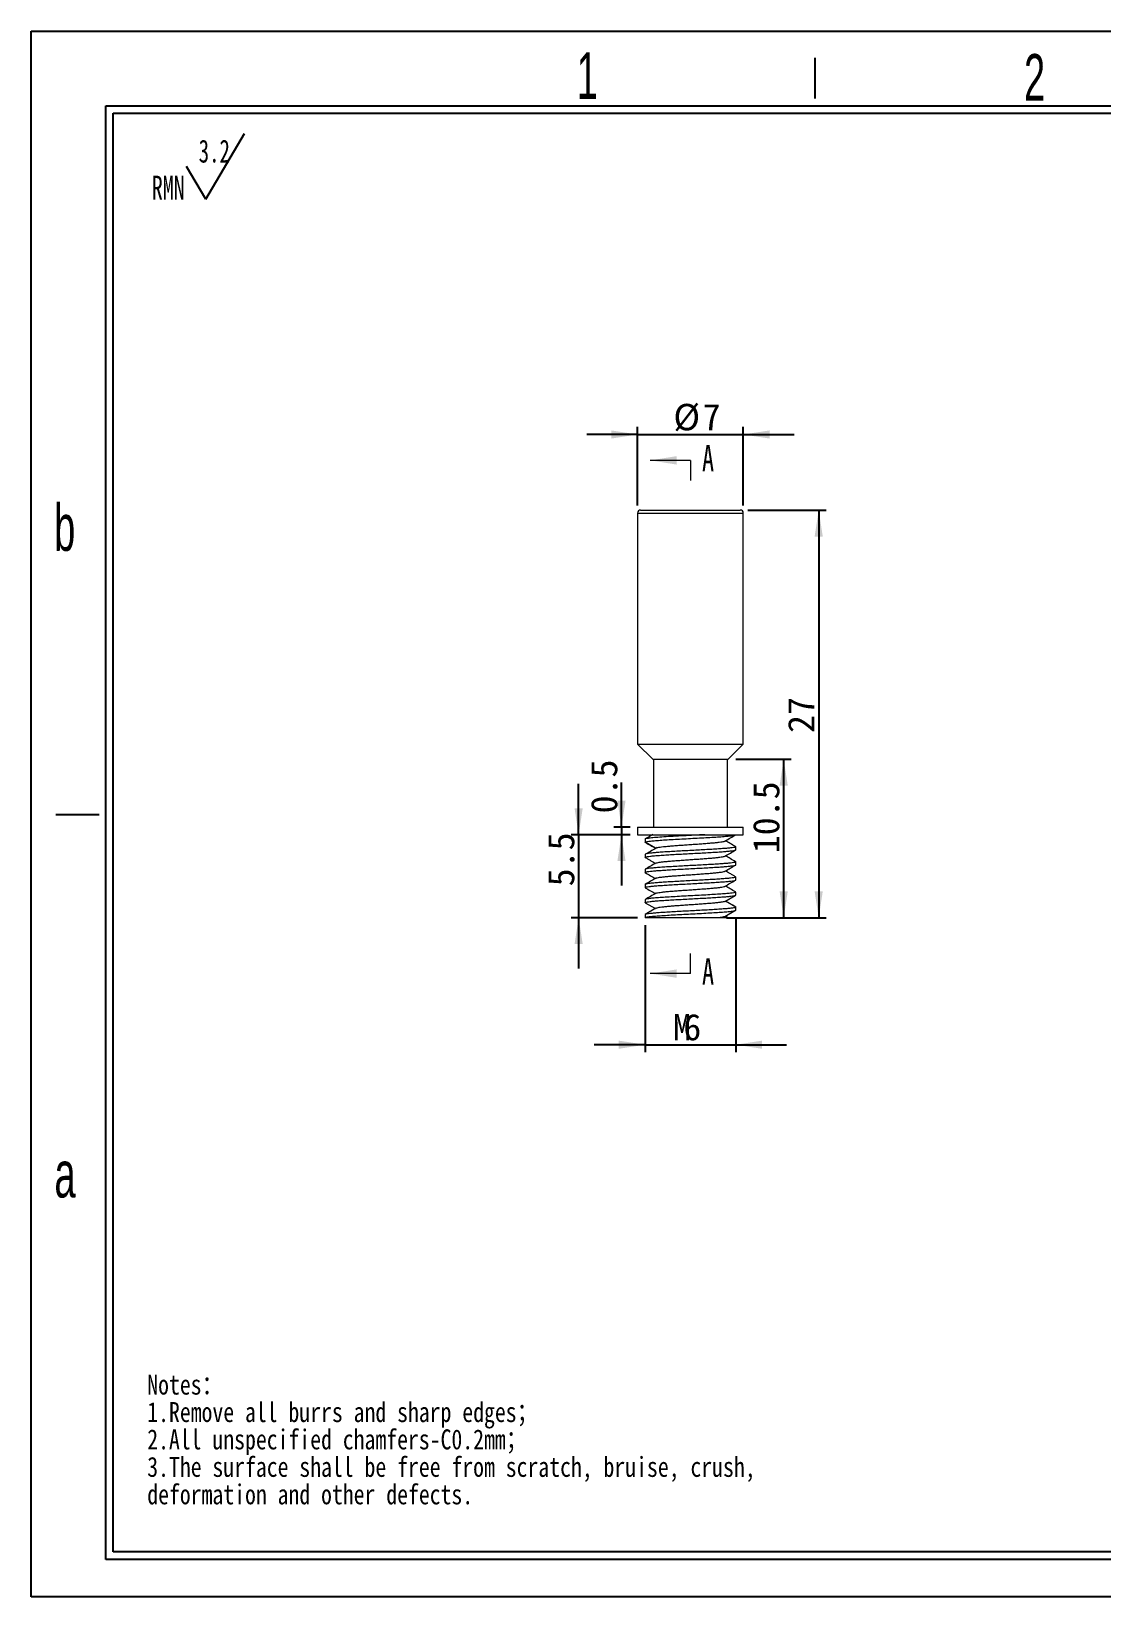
# Model space of a CAD drawing. Header units: millimetres. Extents: x 1 to 148, y 1 to 104.
# Drawn here: x 0.9 to 71.8, y 0.6 to 104.3 of the extents above; entities that cross this region are included whole.
import ezdxf

# ---------------------------------------------------------------- set-up
doc = ezdxf.new("R2010")
doc.units = ezdxf.units.MM
doc.header["$LTSCALE"] = 0.5
doc.layers.add('DIM', color=5, linetype='Continuous')
doc.layers.add('SLD-0', color=179, linetype='Continuous')
doc.styles.add('SLDTEXTSTYLE0', font='SIMSUN.TTC', dxfattribs={"width": 0.67})
doc.styles.add('SLDTEXTSTYLE1', font='SIMSUN.TTC', dxfattribs={"width": 0.8, "bigfont": 'bigfont'})
doc.styles.add('SLDTEXTSTYLE14', font='SIMSUN.TTC')
doc.styles.add('SLDTEXTSTYLE15', font='仿宋_GB2312', dxfattribs={"width": 0.67})
doc.styles.add('SLDTEXTSTYLE2', font='SIMSUN.TTC', dxfattribs={"width": 0.8})
doc.styles.add('SLDTEXTSTYLE6', font='GOTHIC.TTF', dxfattribs={"width": 0.61171})
doc.dimstyles.new('SLDDIMSTYLE0', dxfattribs={"dimtxt": 1.75, "dimasz": 1.75, "dimexe": 0, "dimexo": 0.0625, "dimgap": 0.4375, "dimtad": 2, "dimrnd": 1e-09, "dimzin": 12, "dimdsep": 46, "dimtxsty": 'SLDTEXTSTYLE0', "dimsah": 1, "dimcen": 0.09, "dimadec": 0, "dimazin": 3, "dimtfac": 1, "dimtmove": 0, "dimatfit": 0, "dimfxl": 0, "dimfrac": 2, "dimtolj": 1, "dimtzin": 12, "dimarcsym": 0})
doc.dimstyles.new('SLDDIMSTYLE1', dxfattribs={"dimtxt": 1.75, "dimasz": 1.75, "dimexe": 0, "dimexo": 0.0625, "dimgap": 0.4375, "dimtad": 2, "dimrnd": 1e-09, "dimzin": 12, "dimdsep": 46, "dimtxsty": 'SLDTEXTSTYLE0', "dimsah": 1, "dimcen": 0.09, "dimadec": 0, "dimazin": 3, "dimtfac": 1, "dimtofl": 0, "dimtmove": 0, "dimatfit": 3, "dimfxl": 0, "dimfrac": 2, "dimtolj": 1, "dimtzin": 12, "dimarcsym": 0})
doc.dimstyles.new('SLDDIMSTYLE2', dxfattribs={"dimtxt": 1.75, "dimasz": 1.75, "dimexe": 0, "dimexo": 0.0625, "dimgap": 0.4375, "dimtad": 2, "dimrnd": 1e-09, "dimdsep": 46, "dimtxsty": 'SLDTEXTSTYLE0', "dimsah": 1, "dimcen": 0.09, "dimadec": 0, "dimazin": 2, "dimtfac": 1, "dimtmove": 0, "dimatfit": 0, "dimfxl": 0, "dimfrac": 2, "dimtolj": 1, "dimtzin": 12, "dimarcsym": 0})

# ---------------------------------------------------------------- blocks, each defined once
blk = doc.blocks.new('SW_NOTE_0')
at = {"layer": 'SLD-0', "color": 0}
for q in [(6.13, 4.63), (2.3, 2.46)]:
    blk.add_line((3.58, 0.3), q, dxfattribs=at)
at = {"layer": 'SLD-0', "color": 0, "attachment_point": 1, "style": 'SLDTEXTSTYLE0'}
for s, insert, char_height in [('3.2', (3.1, 4.23), 1.516), ('RMN', (0, 1.85), 1.587)]:
    blk.add_mtext(s, dxfattribs=dict(at, insert=insert, char_height=char_height))
blk = doc.blocks.new('SW_NOTE_1')
at = {"layer": 'SLD-0', "color": 0, "char_height": 1.3229, "attachment_point": 1}
for s, insert, style in [('Notes\\M+18146', (0, 1.54), 'SLDTEXTSTYLE1'), ('1.Remove all burrs and sharp edges\\M+18147', (0, -0.28), 'SLDTEXTSTYLE1'), ('2.All unspecified chamfers-C0.2mm\\M+18147', (0, -2.09), 'SLDTEXTSTYLE1'), ('3.The surface shall be free from scratch, bruise, crush, ', (0, -3.91), 'SLDTEXTSTYLE2'), ('deformation and other defects.', (0, -5.73), 'SLDTEXTSTYLE2')]:
    blk.add_mtext(s, dxfattribs=dict(at, insert=insert, style=style))
blk = doc.blocks.new('_D')
at = {"layer": 'DIM'}
for p, q in [((47.59, 56.12), (51.27, 56.12)), ((50.77, 45.62), (50.77, 56.12)), ((46.97, 45.62), (51.27, 45.62))]:
    blk.add_line(p, q, dxfattribs=at)
for points in [[(50.77, 56.12), (50.5, 54.37), (51.04, 54.37)], [(50.77, 45.62), (51.04, 47.37), (50.5, 47.37)]]:
    blk.add_solid(points, dxfattribs=at)
at = {"layer": 'DIM', "insert": (48.73, 49.89), "char_height": 1.75, "attachment_point": 1, "rotation": 90, "style": 'SLDTEXTSTYLE14'}
blk.add_mtext('10.5', dxfattribs=at)
blk = doc.blocks.new('_D_1')
at = {"layer": 'DIM'}
for p, q in [((48.39, 72.62), (53.59, 72.62)), ((53.09, 72.62), (53.09, 45.62)), ((46.97, 45.62), (53.59, 45.62))]:
    blk.add_line(p, q, dxfattribs=at)
for points in [[(53.09, 72.62), (52.82, 70.87), (53.36, 70.87)], [(53.09, 45.62), (53.36, 47.37), (52.82, 47.37)]]:
    blk.add_solid(points, dxfattribs=at)
at = {"layer": 'DIM', "insert": (51.05, 57.86), "char_height": 1.75, "attachment_point": 1, "rotation": 90, "style": 'SLDTEXTSTYLE14'}
blk.add_mtext('27', dxfattribs=at)
blk = doc.blocks.new('_D_2')
at = {"layer": 'DIM'}
for p, q in [((41.09, 72.92), (41.09, 78.13)), ((48.09, 72.92), (48.09, 78.13)), ((41.09, 77.63), (37.72, 77.63)), ((41.09, 77.63), (48.09, 77.63)), ((48.09, 77.63), (51.46, 77.63))]:
    blk.add_line(p, q, dxfattribs=at)
for points in [[(41.09, 77.63), (39.34, 77.9), (39.34, 77.36)], [(48.09, 77.63), (49.84, 77.36), (49.84, 77.9)]]:
    blk.add_solid(points, dxfattribs=at)
at = {"layer": 'DIM', "char_height": 1.75, "attachment_point": 1, "style": 'SLDTEXTSTYLE14'}
for s, insert in [('%%c', (43.46, 79.66)), ('7', (45.4, 79.66))]:
    blk.add_mtext(s, dxfattribs=dict(at, insert=insert))
blk = doc.blocks.new('_D_3')
at = {"layer": 'DIM'}
for p, q in [((41.59, 45.12), (41.59, 36.71)), ((47.59, 45.62), (47.59, 36.71)), ((41.59, 37.21), (38.22, 37.21)), ((41.59, 37.21), (47.59, 37.21)), ((47.59, 37.21), (50.96, 37.21))]:
    blk.add_line(p, q, dxfattribs=at)
for points in [[(41.59, 37.21), (39.84, 37.48), (39.84, 36.94)], [(47.59, 37.21), (49.34, 36.94), (49.34, 37.48)]]:
    blk.add_solid(points, dxfattribs=at)
at = {"layer": 'DIM', "char_height": 1.75, "attachment_point": 1, "style": 'SLDTEXTSTYLE14'}
for s, insert in [('M', (43.44, 39.25)), ('6', (44.12, 39.25))]:
    blk.add_mtext(s, dxfattribs=dict(at, insert=insert))
blk = doc.blocks.new('_D_4')
at = {"layer": 'DIM', "color": 5}
for p, q in [((37.18, 51.12), (37.18, 54.49)), ((40.59, 51.12), (36.68, 51.12)), ((37.18, 51.12), (37.18, 45.62)), ((41.09, 45.62), (36.68, 45.62)), ((37.18, 45.62), (37.18, 42.26))]:
    blk.add_line(p, q, dxfattribs=at)
for points in [[(37.18, 51.12), (37.45, 52.87), (36.91, 52.87)], [(37.18, 45.62), (36.91, 43.87), (37.45, 43.87)]]:
    blk.add_solid(points, dxfattribs=at)
at = {"layer": 'DIM', "color": 5, "insert": (35.14, 47.7), "char_height": 1.75, "attachment_point": 1, "rotation": 90, "style": 'SLDTEXTSTYLE14'}
blk.add_mtext('5.5', dxfattribs=at)
blk = doc.blocks.new('_D_5')
at = {"layer": 'DIM', "color": 5}
for p, q in [((40.02, 51.62), (40.02, 54.57)), ((40.59, 51.62), (39.52, 51.62)), ((40.59, 51.12), (39.52, 51.12)), ((40.02, 51.62), (40.02, 51.12)), ((40.02, 51.12), (40.02, 47.76))]:
    blk.add_line(p, q, dxfattribs=at)
for points in [[(40.02, 51.62), (40.29, 53.37), (39.75, 53.37)], [(40.02, 51.12), (39.75, 49.37), (40.29, 49.37)]]:
    blk.add_solid(points, dxfattribs=at)
at = {"layer": 'DIM', "color": 5, "insert": (37.99, 52.53), "char_height": 1.75, "attachment_point": 1, "rotation": 90, "style": 'SLDTEXTSTYLE14'}
blk.add_mtext('0.5', dxfattribs=at)

msp = doc.modelspace()

# ---------------------------------------------------------------- linework, layer by layer
at = {"color": 7, "linetype": 'Continuous', "lineweight": 0}
for p, q in [((44.59009, 75.91639), (41.93009, 75.91639)), ((44.59009, 75.91639), (44.59009, 74.58639)), ((44.59009, 41.91978), (44.59009, 43.24978)), ((44.59009, 41.91978), (41.93009, 41.91978))]:
    msp.add_line(p, q, dxfattribs=at)
at = {"color": 7, "linetype": 'Continuous', "lineweight": 15}
for p, q in [((41.09009, 72.42279), (41.09009, 57.12279)), ((48.09009, 57.12279), (48.09009, 72.42279)), ((41.09009, 57.12279), (42.09009, 56.12279)), ((41.09009, 57.12279), (48.09009, 57.12279)), ((47.09009, 56.12279), (48.09009, 57.12279)), ((42.09009, 56.12279), (47.09009, 56.12279)), ((42.14009, 56.12279), (42.14009, 51.62279)), ((47.04009, 51.62279), (47.04009, 56.12279)), ((41.09009, 51.62279), (41.09009, 51.12279)), ((41.09009, 51.62279), (48.09009, 51.62279)), ((41.09009, 51.12279), (48.09009, 51.12279)), ((41.59009, 50.82045), (41.59009, 50.62253)), ((48.09009, 51.12279), (48.09009, 51.62279)), ((41.59009, 49.8208), (41.59009, 49.62244)), ((42.28321, 50.2229), (41.59049, 50.62305)), ((47.59009, 50.12217), (47.59009, 50.32166)), ((41.59009, 48.82083), (41.59009, 48.62231)), ((47.59009, 49.12232), (47.59009, 49.32119)), ((41.59009, 47.82097), (41.59009, 47.62217)), ((47.59009, 48.12245), (47.59009, 48.32105)), ((41.59009, 46.82111), (41.59009, 46.62233)), ((46.86589, 46.69617), (47.55825, 47.10016)), ((47.59009, 47.1225), (47.59009, 47.32092)), ((41.59009, 45.82152), (41.59009, 45.62279)), ((41.5975, 46.61074), (42.26702, 46.2219)), ((42.30427, 46.24353), (41.59811, 45.83357)), ((46.87677, 45.70059), (47.58341, 46.11098)), ((47.07683, 45.62688), (46.91331, 45.72181)), ((47.59009, 46.12233), (47.59009, 46.32152)), ((41.59016, 45.62279), (41.59009, 45.62279))]:
    msp.add_line(p, q, dxfattribs=at)
at = {"color": 8, "linetype": 'Continuous', "lineweight": 15}
for p, q in [((41.09009, 72.42279), (48.08974, 72.42279)), ((48.08974, 72.42279), (48.09009, 72.42279)), ((47.59002, 46.32194), (46.90369, 46.71822))]:
    msp.add_line(p, q, dxfattribs=at)
at = {"color": 7, "linetype": 'Continuous', "lineweight": 15}
for centre, start, end in [((41.29009, 72.42279), 90, 180), ((47.89009, 72.42279), 0, 90)]:
    msp.add_arc(centre, 0.2, start, end, dxfattribs=at)
for points, knots in [([(41.29009, 72.62279), (41.29099, 72.62279), (41.29279, 72.62279), (41.30749, 72.62279), (41.33101, 72.62279), (41.3642, 72.62279), (41.40682, 72.62279), (41.45895, 72.62279), (41.57679, 72.62279), (41.81146, 72.62279), (42.24072, 72.62279), (42.76484, 72.62279), (43.35161, 72.62279), (43.96781, 72.62279), (44.58991, 72.62279), (45.21219, 72.62279), (45.82823, 72.62279), (46.41518, 72.62279), (46.93919, 72.62279), (47.36867, 72.62279), (47.62365, 72.62279), (47.7643, 72.62279), (47.83669, 72.62279), (47.88186, 72.62279), (47.88734, 72.62279), (47.89009, 72.62279)], [0, 0, 0, 0, 0.017281094, 0.034438834, 0.051522962, 0.068583865, 0.085672133, 0.102838115, 0.120131482, 0.185084275, 0.250088806, 0.315041621, 0.380046176, 0.440004671, 0.500014389, 0.559972898, 0.619982627, 0.68493542, 0.749939951, 0.814892767, 0.879897321, 0.910048706, 0.939936074, 0.969829777, 1, 1, 1, 1]), ([(45.53737, 51.12276), (45.31098, 51.11027), (45.08002, 51.09722), (44.60913, 51.07133), (44.36902, 51.05853), (43.90398, 51.03412), (43.67322, 51.02218), (43.235, 50.99744), (43.02931, 50.98445), (42.64479, 50.95847), (42.46885, 50.94572), (42.16207, 50.92128), (42.02777, 50.90927), (41.81256, 50.88466), (41.73041, 50.8717), (41.61835, 50.84558), (41.59009, 50.83286), (41.59009, 50.82045)], [0, 0, 0, 0, 0.125, 0.125, 0.25, 0.25, 0.375, 0.375, 0.5, 0.5, 0.625, 0.625, 0.75, 0.75, 0.875, 0.875, 1, 1, 1, 1]), ([(41.59012, 50.62241), (41.60219, 50.63284), (41.62632, 50.65369), (41.80697, 50.68496), (42.08606, 50.71624), (42.46337, 50.74751), (42.92163, 50.77878), (43.44401, 50.81006), (44.01029, 50.84133), (44.59881, 50.8726), (45.187, 50.90388), (45.75227, 50.93515), (46.2731, 50.96642), (46.72899, 50.9977), (47.10439, 51.02897), (47.37778, 51.06024), (47.53638, 51.08671), (47.55672, 51.10275), (47.56384, 51.10836)], [0, 0, 0, 0, 0.064355514, 0.128711027, 0.193066541, 0.257422055, 0.321777569, 0.386133082, 0.450488596, 0.51484411, 0.579199624, 0.643555137, 0.707910651, 0.772266165, 0.836621678, 0.900977192, 0.965332706, 1, 1, 1, 1]), ([(42.10069, 51.12417), (42.05042, 51.09493), (41.88301, 50.99758), (41.71549, 50.90038), (41.59829, 50.83237)], [0, 0, 0, 0, 0.300335803, 1, 1, 1, 1]), ([(46.88116, 50.70311), (46.99967, 50.77207), (47.23377, 50.90828), (47.468, 51.0439), (47.58365, 51.11087)], [0, 0, 0, 0, 0.506251824, 1, 1, 1, 1]), ([(41.60659, 49.6085), (41.59918, 49.61316), (41.57889, 49.62595), (41.61619, 49.64646), (41.72754, 49.67263), (41.92217, 49.70006), (42.1944, 49.72664), (42.53785, 49.75241), (42.93626, 49.77932), (43.38553, 49.80752), (43.86493, 49.83428), (44.36951, 49.86014), (44.87575, 49.88667), (45.37832, 49.91494), (45.85409, 49.9419), (46.29813, 49.96788), (46.68968, 49.99406), (47.02489, 50.02233), (47.28732, 50.04948), (47.47804, 50.07564), (47.56573, 50.09924), (47.59966, 50.11548), (47.59008, 50.12217), (47.59008, 50.12217)], [0, 0, 0, 0, 0.0277241753, 0.0760133061, 0.1255247585, 0.1770498922, 0.230068828, 0.2815992524, 0.3346243902, 0.3861492715, 0.4391678386, 0.490699561, 0.5437261057, 0.5952505446, 0.6482685542, 0.6998013842, 0.7528291411, 0.8043533456, 0.857371055, 0.9089046309, 0.961933217, 0.9999971094, 1, 1, 1, 1]), ([(41.62382, 50.60036), (41.61996, 50.60132), (41.58952, 50.60894), (41.58982, 50.6162), (41.59009, 50.62253)], [0, 0, 0, 0, 0.126753147, 1, 1, 1, 1]), ([(47.57226, 50.33684), (47.58037, 50.33183), (47.60148, 50.31878), (47.56403, 50.29589), (47.45198, 50.26942), (47.25682, 50.24332), (46.98413, 50.21788), (46.64042, 50.1905), (46.24181, 50.16254), (45.79226, 50.13558), (45.31264, 50.11005), (44.80805, 50.08328), (44.30194, 50.05521), (43.79938, 50.02795), (43.32369, 50.0022), (42.87993, 49.97596), (42.48869, 49.94786), (42.15401, 49.92026), (41.89098, 49.89425), (41.7041, 49.86847), (41.60618, 49.84342), (41.59476, 49.82769), (41.59012, 49.82129)], [0, 0, 0, 0, 0.03014364, 0.078508269, 0.128103086, 0.179586689, 0.232563958, 0.284037195, 0.337002738, 0.38848345, 0.441457541, 0.492931129, 0.545897271, 0.597376135, 0.650348136, 0.701822656, 0.754789945, 0.806267439, 0.859237835, 0.910713587, 0.963682307, 1, 1, 1, 1]), ([(41.61501, 50.60317), (41.73136, 50.53547), (41.95202, 50.40708), (42.17218, 50.27863), (42.27625, 50.21791)], [0, 0, 0, 0, 0.52731036, 1, 1, 1, 1]), ([(42.37379, 50.26648), (42.26041, 50.19884), (42.03362, 50.06353), (41.80586, 49.92826), (41.69197, 49.86062)], [0, 0, 0, 0, 0.4999524688, 1, 1, 1, 1]), ([(42.28438, 50.22238), (42.2908, 50.23123), (42.30383, 50.2492), (42.40617, 50.27597), (42.56799, 50.30281), (42.78504, 50.32942), (43.05595, 50.3565), (43.3699, 50.38347), (43.72144, 50.41053), (44.09265, 50.43721), (44.48208, 50.46421), (44.87243, 50.49108), (45.25796, 50.51822), (45.61976, 50.54499), (45.95516, 50.57193), (46.25052, 50.59871), (46.50116, 50.62591), (46.69154, 50.65276), (46.82472, 50.67865), (46.86108, 50.6954), (46.87845, 50.7034)], [0, 0, 0, 0, 0.0552347823, 0.1121018245, 0.1665806414, 0.2225747181, 0.2782906526, 0.3356514359, 0.3905110273, 0.4469478501, 0.5022387737, 0.5591131533, 0.6143834377, 0.6712961914, 0.7261883083, 0.7826107938, 0.8382505231, 0.8955933247, 0.9501320928, 1, 1, 1, 1]), ([(46.88283, 49.70388), (47, 49.77197), (47.23448, 49.90824), (47.46896, 50.04428), (47.58627, 50.11234)], [0, 0, 0, 0, 0.499723813, 1, 1, 1, 1]), ([(47.58228, 50.33316), (47.46496, 50.40118), (47.24177, 50.53057), (47.01878, 50.66017), (46.91302, 50.72164)], [0, 0, 0, 0, 0.525678202, 1, 1, 1, 1]), ([(47.57186, 49.33646), (47.58016, 49.33137), (47.60156, 49.31826), (47.56417, 49.29691), (47.45258, 49.27022), (47.25801, 49.24318), (46.98574, 49.21705), (46.6423, 49.19119), (46.24393, 49.16351), (45.79465, 49.13566), (45.31522, 49.10934), (44.81065, 49.08357), (44.30447, 49.05619), (43.80188, 49.02817), (43.3261, 49.00166), (42.88205, 48.9759), (42.49055, 48.94886), (42.15533, 48.9207), (41.89287, 48.89401), (41.70215, 48.86816), (41.61445, 48.8439), (41.58051, 48.82747), (41.59009, 48.82083), (41.59009, 48.82083)], [0, 0, 0, 0, 0.030530476, 0.078680145, 0.128048578, 0.179427186, 0.232295719, 0.283674296, 0.336543027, 0.387920757, 0.440788238, 0.492168042, 0.545038101, 0.596415038, 0.649281552, 0.700662685, 0.753534178, 0.804910443, 0.857776128, 0.909158587, 0.962031512, 0.999995366, 1, 1, 1, 1]), ([(41.60826, 48.60702), (41.59999, 48.61213), (41.57862, 48.62531), (41.61601, 48.64639), (41.72759, 48.67285), (41.92216, 48.70012), (42.19441, 48.7265), (42.53786, 48.75226), (42.93625, 48.77953), (43.38552, 48.8076), (43.86493, 48.83417), (44.36952, 48.85994), (44.87573, 48.88686), (45.3783, 48.91506), (45.85408, 48.94181), (46.29812, 48.96767), (46.68966, 48.99421), (47.02486, 49.02248), (47.28731, 49.04943), (47.47803, 49.07543), (47.56573, 49.09928), (47.59966, 49.11564), (47.59008, 49.12232), (47.59008, 49.12232)], [0, 0, 0, 0, 0.03044781, 0.07860163, 0.12797435, 0.179356032, 0.232227517, 0.283612162, 0.336487224, 0.38786837, 0.440739171, 0.492125158, 0.545001666, 0.596382185, 0.64925221, 0.700639495, 0.753517409, 0.804897481, 0.857766942, 0.909155339, 0.962034471, 0.999996321, 1, 1, 1, 1]), ([(42.29917, 49.2404), (42.18214, 49.17236), (41.94796, 49.03623), (41.71364, 48.90028), (41.59642, 48.83227)], [0, 0, 0, 0, 0.49976512, 1, 1, 1, 1]), ([(41.59772, 49.6111), (41.65934, 49.57561), (41.77552, 49.50871), (41.96614, 49.39898), (42.13127, 49.30189), (42.22543, 49.24684), (42.26771, 49.22212)], [0, 0, 0, 0, 0.291410946, 0.549421654, 0.797687388, 1, 1, 1, 1]), ([(42.30776, 49.24037), (42.31384, 49.245), (42.33149, 49.25847), (42.43436, 49.28104), (42.60409, 49.30777), (42.83431, 49.33477), (43.1114, 49.36159), (43.43596, 49.38872), (43.78969, 49.41551), (44.16775, 49.44246), (44.55483, 49.46923), (44.94848, 49.4964), (45.32751, 49.52324), (45.68697, 49.55015), (46.01358, 49.57686), (46.30345, 49.60406), (46.54068, 49.63095), (46.72124, 49.65784), (46.83871, 49.68201), (46.86511, 49.69747), (46.87616, 49.70394)], [0, 0, 0, 0, 0.029968363, 0.087107888, 0.145913438, 0.203133242, 0.261980091, 0.319391293, 0.378512631, 0.435461301, 0.494001765, 0.551651787, 0.611051081, 0.667771619, 0.726055151, 0.783907496, 0.843542037, 0.900078959, 0.958156476, 1, 1, 1, 1]), ([(46.88196, 48.7034), (46.99895, 48.77139), (47.23302, 48.90744), (47.46725, 49.04331), (47.58441, 49.11128)], [0, 0, 0, 0, 0.499790654, 1, 1, 1, 1]), ([(47.58046, 49.33352), (47.46329, 49.40148), (47.24061, 49.53064), (47.01817, 49.65999), (46.91277, 49.72127)], [0, 0, 0, 0, 0.526176378, 1, 1, 1, 1]), ([(47.57375, 48.33478), (47.58106, 48.3302), (47.60126, 48.31755), (47.56396, 48.29694), (47.45264, 48.27041), (47.258, 48.2432), (46.98576, 48.21687), (46.64231, 48.1911), (46.24392, 48.16373), (45.79465, 48.1357), (45.31524, 48.10919), (44.81065, 48.08343), (44.30445, 48.05641), (43.80188, 48.02824), (43.3261, 48.00154), (42.88205, 47.97571), (42.49052, 47.94906), (42.15532, 47.92081), (41.89287, 47.89392), (41.70214, 47.86795), (41.61445, 47.84402), (41.58051, 47.82763), (41.59009, 47.82097), (41.59009, 47.82097)], [0, 0, 0, 0, 0.027460998, 0.07576315, 0.125287956, 0.176828189, 0.229862868, 0.281405431, 0.334442972, 0.385982593, 0.439016504, 0.490560402, 0.543599383, 0.595138334, 0.648171418, 0.699716643, 0.752757059, 0.804295508, 0.85732796, 0.90887437, 0.961916077, 0.999996098, 1, 1, 1, 1]), ([(41.60786, 47.60698), (41.59975, 47.61204), (41.57879, 47.62514), (41.61596, 47.64639), (41.7276, 47.67306), (41.92216, 47.70014), (42.19443, 47.72632), (42.53787, 47.75215), (42.93624, 47.77976), (43.38553, 47.80766), (43.86495, 47.83402), (44.36952, 47.85979), (44.87571, 47.88708), (45.37829, 47.91514), (45.85407, 47.9417), (46.29812, 47.96747), (46.68963, 47.9944), (47.02485, 48.0226), (47.2873, 48.04934), (47.47803, 48.07522), (47.56572, 48.09939), (47.59966, 48.11581), (47.59008, 48.12245), (47.59008, 48.12245)], [0, 0, 0, 0, 0.030367969, 0.078525718, 0.127902447, 0.179289374, 0.232166422, 0.283553951, 0.336431912, 0.387818035, 0.440694109, 0.492082901, 0.544962228, 0.596347586, 0.649222725, 0.700612858, 0.753493631, 0.804878358, 0.857752716, 0.90914415, 0.962026333, 0.99999556, 1, 1, 1, 1]), ([(42.29813, 48.23986), (42.18097, 48.17175), (41.94651, 48.03547), (41.71203, 47.89942), (41.59472, 47.83136)], [0, 0, 0, 0, 0.499721735, 1, 1, 1, 1]), ([(41.59984, 48.60985), (41.71702, 48.54188), (41.93968, 48.41271), (42.16212, 48.28335), (42.26751, 48.22206)], [0, 0, 0, 0, 0.5262173602, 1, 1, 1, 1]), ([(42.30214, 47.2393), (42.31721, 47.24703), (42.3493, 47.26347), (42.47832, 47.28884), (42.66399, 47.31543), (42.9096, 47.3426), (43.20293, 47.36959), (43.53654, 47.39653), (43.89506, 47.42315), (44.27983, 47.45027), (44.67115, 47.47724), (45.06027, 47.50422), (45.43206, 47.53086), (45.78634, 47.55795), (46.10381, 47.58488), (46.37695, 47.6119), (46.5986, 47.63858), (46.76283, 47.66562), (46.85595, 47.68697), (46.86954, 47.69941), (46.87314, 47.7027)], [0, 0, 0, 0, 0.049960632, 0.106344976, 0.164268494, 0.222360807, 0.282225971, 0.338734309, 0.396802917, 0.454748843, 0.51443646, 0.571108452, 0.629367744, 0.687128633, 0.746596635, 0.803472633, 0.861969124, 0.919508362, 0.978718123, 1, 1, 1, 1]), ([(42.30558, 48.2398), (42.31513, 48.24575), (42.33957, 48.26098), (42.45533, 48.28491), (42.63515, 48.31177), (42.86874, 48.33839), (43.15673, 48.36563), (43.48577, 48.39262), (43.8443, 48.41948), (44.2195, 48.44607), (44.61411, 48.47331), (45.00473, 48.50032), (45.38168, 48.52718), (45.73344, 48.55377), (46.06098, 48.581), (46.34106, 48.60802), (46.57074, 48.63489), (46.74126, 48.66147), (46.84756, 48.68441), (46.86636, 48.69842), (46.87307, 48.70343)], [0, 0, 0, 0, 0.038494515, 0.098435249, 0.154738808, 0.212557178, 0.27076358, 0.330804748, 0.387044074, 0.444792515, 0.50304757, 0.563139812, 0.619354427, 0.677077975, 0.735340966, 0.795434756, 0.851663442, 0.909406325, 0.967636608, 1, 1, 1, 1]), ([(46.88062, 47.70267), (46.99772, 47.77075), (47.23205, 47.90697), (47.46649, 48.04298), (47.58377, 48.11102)], [0, 0, 0, 0, 0.499738672, 1, 1, 1, 1]), ([(47.58281, 48.33213), (47.52114, 48.36754), (47.40644, 48.43339), (47.21168, 48.54511), (47.04548, 48.6433), (46.95404, 48.69685), (46.91253, 48.72116)], [0, 0, 0, 0, 0.296526291, 0.551478872, 0.796389453, 1, 1, 1, 1]), ([(47.58251, 47.33222), (47.46525, 47.40024), (47.2419, 47.52982), (47.01867, 47.65962), (46.91263, 47.72127)], [0, 0, 0, 0, 0.524977735, 1, 1, 1, 1]), ([(41.60724, 46.60801), (41.59957, 46.61281), (41.57875, 46.62582), (41.61551, 46.64651), (41.72392, 46.67151), (41.91538, 46.69863), (42.18551, 46.72545), (42.52711, 46.75161), (42.92401, 46.7786), (43.37213, 46.80632), (43.85077, 46.83274), (44.35493, 46.85898), (44.86114, 46.8865), (45.36422, 46.91384), (45.84088, 46.9399), (46.28607, 46.96669), (46.67915, 46.99433), (47.01613, 47.02127), (47.28132, 47.04714), (47.47195, 47.07455), (47.57094, 47.0998), (47.59029, 47.11562), (47.59008, 47.12239), (47.59008, 47.12251)], [0, 0, 0, 0, 0.027718286, 0.075245174, 0.123937431, 0.175425609, 0.228406577, 0.279899462, 0.332885869, 0.384375215, 0.437357582, 0.488848838, 0.541833475, 0.593323825, 0.646307425, 0.697797041, 0.750779801, 0.802271352, 0.855256342, 0.906744982, 0.959726542, 0.999267468, 1, 1, 1, 1]), ([(47.59009, 47.32092), (47.59009, 47.31074), (47.57064, 47.30084), (47.49423, 47.27998), (47.43629, 47.26896), (47.28599, 47.24751), (47.19391, 47.23705), (46.97575, 47.21648), (46.84923, 47.20638), (46.43447, 47.17622), (46.09973, 47.15408), (45.55833, 47.12252), (45.36833, 47.11216), (44.98219, 47.09189), (44.78771, 47.08204), (44.39602, 47.06144), (44.19725, 47.05047), (43.8132, 47.029), (43.62615, 47.01845), (43.2622, 46.99768), (43.08715, 46.98757), (42.76215, 46.96753), (42.60983, 46.95736), (42.33006, 46.93588), (42.20601, 46.92508), (41.9885, 46.9039), (41.89431, 46.8934), (41.74383, 46.87309), (41.68697, 46.86324), (41.60994, 46.84282), (41.59009, 46.83198), (41.59009, 46.82111)], [0, 0, 0, 0, 0.0625, 0.0625, 0.125, 0.125, 0.1875, 0.1875, 0.25, 0.25, 0.375, 0.375, 0.4375, 0.4375, 0.5, 0.5, 0.5625, 0.5625, 0.625, 0.625, 0.6875, 0.6875, 0.75, 0.75, 0.8125, 0.8125, 0.875, 0.875, 0.9375, 0.9375, 1, 1, 1, 1]), ([(42.29726, 47.23938), (42.1801, 47.17129), (41.94563, 47.03502), (41.71116, 46.89898), (41.59386, 46.83093)], [0, 0, 0, 0, 0.49972566, 1, 1, 1, 1]), ([(41.59961, 47.60989), (41.71676, 47.54193), (41.93949, 47.41274), (42.16197, 47.28337), (42.26742, 47.22205)], [0, 0, 0, 0, 0.52602195, 1, 1, 1, 1]), ([(46.86589, 46.69617), (46.8656, 46.69592), (46.85466, 46.68649), (46.77298, 46.66796), (46.61596, 46.6406), (46.39549, 46.61415), (46.1242, 46.58701), (45.81198, 46.55982), (45.46116, 46.53317), (45.08861, 46.50642), (44.69924, 46.4792), (44.31061, 46.4524), (43.9266, 46.4256), (43.56374, 46.39895), (43.22585, 46.37147), (42.93094, 46.34464), (42.68145, 46.31807), (42.48982, 46.29107), (42.35576, 46.26512), (42.32053, 46.24862), (42.30405, 46.24091)], [0, 0, 0, 0, 0.001646786, 0.062264197, 0.120854485, 0.181178631, 0.239324534, 0.299138131, 0.357519141, 0.417616293, 0.475758032, 0.53556967, 0.593748013, 0.653590732, 0.71217408, 0.772495966, 0.830472378, 0.890099434, 0.948624866, 1, 1, 1, 1]), ([(47.56374, 46.34068), (47.44743, 46.40838), (47.22921, 46.53539), (47.01149, 46.66246), (46.90982, 46.7218)], [0, 0, 0, 0, 0.533006573, 1, 1, 1, 1]), ([(41.59016, 45.62326), (41.59156, 45.63393), (41.61229, 45.6443), (41.69113, 45.66475), (41.75021, 45.67495), (41.9024, 45.69556), (41.9953, 45.70615), (42.21493, 45.72739), (42.34194, 45.73799), (42.7579, 45.76869), (43.09305, 45.78905), (43.63422, 45.82075), (43.8241, 45.83138), (44.20956, 45.85209), (44.40366, 45.8621), (44.79449, 45.88245), (44.99276, 45.89307), (45.37568, 45.91425), (45.56214, 45.92476), (45.92487, 45.94557), (46.09926, 45.95578), (46.42303, 45.97603), (46.57472, 45.98636), (46.85338, 46.00772), (46.97692, 46.01829), (47.19349, 46.03905), (47.28725, 46.04935), (47.43707, 46.06969), (47.49366, 46.07983), (47.57032, 46.10096), (47.59009, 46.11176), (47.59009, 46.12233)], [0, 0, 0, 0, 0.0625, 0.0625, 0.125, 0.125, 0.1875, 0.1875, 0.25, 0.25, 0.375, 0.375, 0.4375, 0.4375, 0.5, 0.5, 0.5625, 0.5625, 0.625, 0.625, 0.6875, 0.6875, 0.75, 0.75, 0.8125, 0.8125, 0.875, 0.875, 0.9375, 0.9375, 1, 1, 1, 1]), ([(47.59008, 46.3219), (47.59008, 46.32178), (47.59032, 46.31363), (47.56718, 46.29735), (47.46094, 46.27272), (47.27461, 46.24626), (47.00733, 46.21964), (46.66847, 46.19281), (46.2738, 46.16567), (45.82735, 46.13903), (45.34989, 46.11211), (44.84636, 46.08495), (44.34008, 46.05858), (43.83639, 46.03118), (43.35856, 46.00457), (42.91162, 45.97771), (42.51624, 45.95059), (42.17672, 45.92396), (41.90801, 45.89701), (41.71603, 45.86988), (41.6053, 45.84514), (41.59918, 45.82874), (41.59648, 45.82152)], [0, 0, 0, 0, 0.000753459, 0.048556995, 0.097479285, 0.15043837, 0.204933221, 0.257892692, 0.312388, 0.365347341, 0.419842495, 0.472802043, 0.527297433, 0.580256884, 0.634752134, 0.687711608, 0.742206915, 0.795166273, 0.849661445, 0.902620983, 0.957116363, 1, 1, 1, 1]), ([(46.87676, 45.70322), (46.87575, 45.70173), (46.86864, 45.69129), (46.79114, 45.67176), (46.65487, 45.64663), (46.52374, 45.63024), (46.46577, 45.62299)], [0, 0, 0, 0, 0.055120743, 0.387113702, 0.729055213, 1, 1, 1, 1]), ([(47.55427, 46.34351), (47.55889, 46.34236), (47.58976, 46.33469), (47.58993, 46.3274), (47.59008, 46.32119)], [0, 0, 0, 0, 0.149534738, 1, 1, 1, 1]), ([(46.46545, 45.62279), (46.32988, 45.62279), (46.15335, 45.62279), (45.83321, 45.62279), (45.71976, 45.62279), (45.48033, 45.62279), (45.35315, 45.62279), (45.09183, 45.62279), (44.9583, 45.62279), (44.68553, 45.62279), (44.54502, 45.62279), (44.26518, 45.62279), (44.12617, 45.62279), (43.84987, 45.62279), (43.71145, 45.62279), (43.30844, 45.62279), (43.05542, 45.62279), (42.59135, 45.62279), (42.38703, 45.62279), (42.03437, 45.62279), (41.89468, 45.62279), (41.68594, 45.62279), (41.61915, 45.62279), (41.59097, 45.62279)], [0, 0, 0, 0, 0.125, 0.125, 0.1875, 0.1875, 0.25, 0.25, 0.3125, 0.3125, 0.375, 0.375, 0.4375, 0.4375, 0.5, 0.5, 0.625, 0.625, 0.75, 0.75, 0.875, 0.875, 1, 1, 1, 1]), ([(47.07445, 45.62279), (47.07629, 45.62279), (47.08234, 45.62279), (47.01287, 45.62279), (46.87113, 45.62279), (46.68393, 45.62279), (46.52944, 45.62279), (46.46606, 45.62279)], [0, 0, 0, 0, 0.109361652, 0.359908057, 0.592749334, 0.832950984, 1, 1, 1, 1])]:
    msp.add_open_spline(points, degree=3, knots=knots, dxfattribs=at)
msp.add_open_spline([(41.59009, 50.62166), (41.59009, 50.62191), (41.5901, 50.62216), (41.59012, 50.62241)], degree=3, dxfattribs=at)
at = {"color": 7, "linetype": 'Continuous', "lineweight": 0}
for points in [[(41.93009, 75.91639), (43.68009, 75.63639), (43.68009, 76.19639)], [(41.93009, 41.91978), (43.68009, 41.63978), (43.68009, 42.19978)]]:
    msp.add_solid(points, dxfattribs=at)
at = {"layer": 'SLD-0'}
for p, q in [((0.90602, 104.33687), (147.55328, 104.33687)), ((0.90602, 0.64689), (0.90602, 104.33687)), ((6.33741, 3.60946), (6.33741, 98.90549)), ((6.33741, 98.90549), (144.59071, 98.90549)), ((144.59071, 3.60946), (6.33741, 3.60946)), ((147.55328, 0.64689), (0.90602, 0.64689))]:
    msp.add_line(p, q, dxfattribs=at)
at = {"layer": 'SLD-0', "color": 6, "linetype": 'Continuous'}
for p, q in [((52.85052, 99.89301), (52.85052, 102.58475)), ((5.84365, 3.1157), (5.84365, 99.39925)), ((5.84365, 99.39925), (145.08447, 99.39925)), ((5.40228, 52.42635), (2.53404, 52.42635)), ((145.08447, 3.1157), (5.84365, 3.1157))]:
    msp.add_line(p, q, dxfattribs=at)

# ---------------------------------------------------------------- block references
at = {"layer": 'SLD-0'}
msp.add_blockref('SW_NOTE_0', (8.8975, 92.92891), dxfattribs=at)
at = {"layer": 'SLD-0', "color": 5}
msp.add_blockref('SW_NOTE_1', (8.59092, 13.81849), dxfattribs=at)

# ---------------------------------------------------------------- texts
at = {"color": 7, "linetype": 'Continuous', "char_height": 1.75, "attachment_point": 1, "style": 'SLDTEXTSTYLE15'}
for insert in [(45.35856, 76.93469), (45.35856, 42.93808)]:
    msp.add_mtext('A', dxfattribs=dict(at, insert=insert))
at = {"layer": 'SLD-0', "char_height": 3.08601, "attachment_point": 1, "style": 'SLDTEXTSTYLE6'}
for s, insert in [('1', (37.05549, 102.94941)), ('2', (66.69403, 102.8276)), ('b', (2.41732, 73.00971)), ('a', (2.4399, 30.17554))]:
    msp.add_mtext(s, dxfattribs=dict(at, insert=insert))

# ---------------------------------------------------------------- dimensions: what is measured, and where the dimension line sits
at = {"layer": 'DIM'}
for base, p1, p2, text, picture, middle in [((48.09009, 77.6264), (41.09009, 72.42279), (48.09009, 72.42279), '%%c<>', '_D_2', (44.77173, 77.6264)), ((47.59009, 37.20978), (41.59009, 45.62279), (47.59009, 46.12233), 'M<>', '_D_3', (44.12191, 37.20978))]:
    dim = msp.add_linear_dim(base=base, p1=p1, p2=p2, text=text, dimstyle='SLDDIMSTYLE0', dxfattribs=at)
    dim.commit()
    dim.dimension.update_dxf_attribs({"geometry": picture, "text_midpoint": middle, "dimtype": 160})
for base, p1, p2, dimstyle, picture, middle in [((53.09081, 45.62296), (47.89009, 72.62279), (46.46611, 45.62296), 'SLDDIMSTYLE1', '_D_1', (53.09081, 58.54213)), ((50.76761, 56.12279), (46.46611, 45.62296), (47.09009, 56.12279), 'SLDDIMSTYLE0', '_D', (50.76761, 51.24974))]:
    dim = msp.add_linear_dim(base=base, p1=p1, p2=p2, angle=90, dimstyle=dimstyle, dxfattribs=at)
    dim.commit()
    dim.dimension.update_dxf_attribs({"geometry": picture, "text_midpoint": middle, "dimtype": 160})
at = {"layer": 'DIM', "color": 5}
for base, p1, p2, dimstyle, picture, middle in [((40.02382, 51.12279), (41.09009, 51.62279), (41.09009, 51.12279), 'SLDDIMSTYLE2', '_D_5', (40.02382, 53.55415)), ((37.17782, 45.62297), (41.09009, 51.12279), (41.59026, 45.62297), 'SLDDIMSTYLE0', '_D_4', (37.17782, 48.71594))]:
    dim = msp.add_linear_dim(base=base, p1=p1, p2=p2, angle=90, dimstyle=dimstyle, dxfattribs=at)
    dim.commit()
    dim.dimension.update_dxf_attribs({"geometry": picture, "text_midpoint": middle, "dimtype": 160})

doc.saveas('drawing.dxf')
